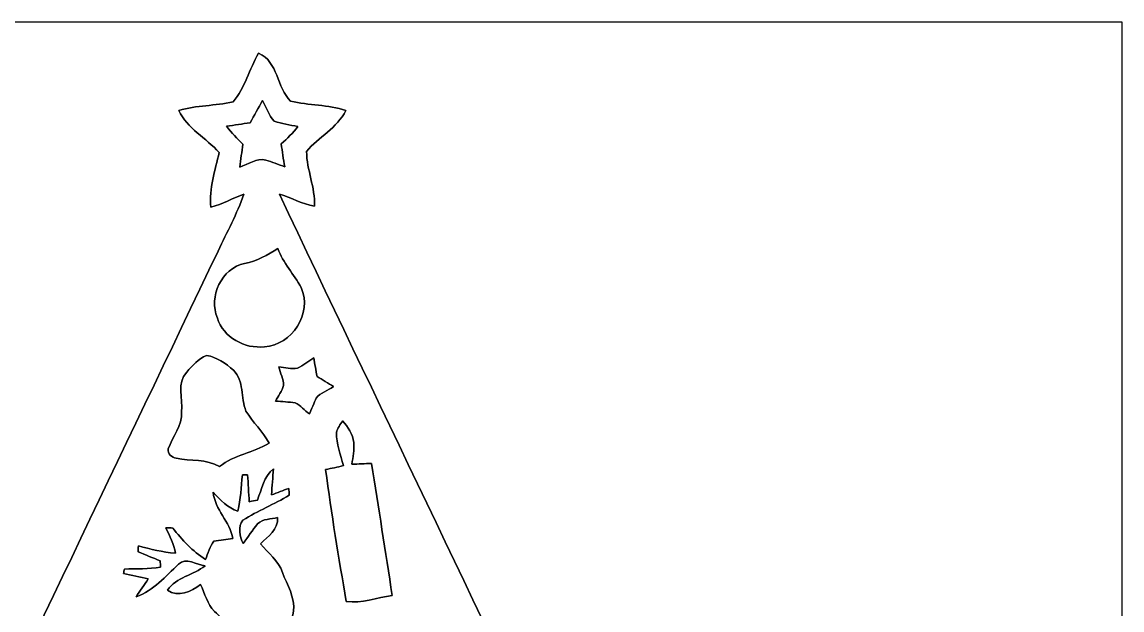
# Model space of a CAD drawing. Header units: centimetres. Extents: x -16.8 to 16.8, y -16.7 to 16.7.
# Drawn here: x -4.33 to 16.77, y 5.39 to 16.67 of the extents above; entities that cross this region are included whole.
import ezdxf

# ---------------------------------------------------------------- set-up
doc = ezdxf.new("R2010")
doc.units = ezdxf.units.CM
doc.header["$MEASUREMENT"] = 0
doc.layers.add('Layer 1', color=7, linetype='Continuous')

msp = doc.modelspace()

# ---------------------------------------------------------------- linework, layer by layer
at = {"layer": 'Layer 1', "color": 7}
for points, knots in [([(-16.77458, 16.66875), (-16.77458, 16.66875), (16.77458, 16.66875), (16.77458, 16.66875), (16.77458, 16.66875), (16.77458, 16.66875), (16.77458, -16.66875), (16.77458, -16.66875), (16.77458, -16.66875), (16.77458, -16.66875), (-16.77458, -16.66875), (-16.77458, -16.66875), (-16.77458, -16.66875), (-16.77458, -16.66875), (-16.77458, 16.66875), (-16.77458, 16.66875), (-16.77458, 16.66875), (-16.77458, 16.66875), (-16.77458, 16.66875), (-16.77458, 16.66875)], [0, 0, 0, 0, 0.16666667, 0.16666667, 0.16666667, 0.16666667, 0.33333333, 0.33333333, 0.33333333, 0.33333333, 0.5, 0.5, 0.5, 0.5, 0.66666667, 0.66666667, 0.66666667, 0.66666667, 1, 1, 1, 1]), ([(0.2099, 16.06797), (0.03069, 15.7674), (-0.04974, 15.40334), (-0.28011, 15.13593), (-0.28011, 15.13593), (-0.62336, 15.05797), (-0.98319, 15.07525), (-1.32186, 14.97048), (-1.32186, 14.97048), (-1.15888, 14.62652), (-0.79834, 14.44025), (-0.54716, 14.16826), (-0.54716, 14.16826), (-0.62548, 13.82254), (-0.74718, 13.47505), (-0.70414, 13.11487), (-0.70414, 13.11487), (-0.48578, 13.1766), (-0.28646, 13.28773), (-0.07408, 13.36569), (-0.07408, 13.36569), (-0.2032, 12.98787), (-0.39758, 12.63615), (-0.56727, 12.27561), (-0.56727, 12.27561), (-4.31236, 4.43936), (-8.05991, -3.39549), (-11.80394, -11.23209), (-11.80394, -11.23209), (-12.02761, -11.72774), (-12.29466, -12.20364), (-12.49151, -12.71129), (-12.49151, -12.71129), (-9.30981, -12.72611), (-6.12775, -12.71376), (-2.94569, -12.71693), (-2.94569, -12.71693), (-2.68711, -12.71834), (-2.42852, -12.72716), (-2.17029, -12.74445), (-2.17029, -12.74445), (-2.15159, -13.82324), (-2.2038, -14.90451), (-2.14842, -15.9826), (-2.14842, -15.9826), (-2.10503, -16.17345), (-1.86831, -16.18686), (-1.71238, -16.17627), (-1.71238, -16.17627), (-0.35948, -16.17063), (0.99378, -16.18439), (2.34632, -16.16992), (2.34632, -16.16992), (2.50578, -16.19744), (2.70722, -16.09937), (2.72697, -15.92792), (2.72697, -15.92792), (2.75661, -14.86182), (2.7118, -13.79467), (2.74532, -12.72893), (2.74532, -12.72893), (6.17784, -12.69083), (9.61143, -12.74939), (13.04396, -12.69929), (13.04396, -12.69929), (12.67777, -11.83076), (12.23292, -10.99679), (11.83852, -10.1406), (11.83852, -10.1406), (9.97902, -6.25898), (8.13506, -2.36961), (6.2671, 1.50813), (6.2671, 1.50813), (4.38644, 5.46382), (2.48497, 9.4107), (0.60819, 13.36816), (0.60819, 13.36816), (0.83714, 13.30043), (1.04458, 13.17237), (1.28305, 13.13462), (1.28305, 13.13462), (1.29646, 13.4934), (1.13312, 13.83101), (1.12924, 14.18484), (1.12924, 14.18484), (1.36066, 14.46248), (1.71274, 14.6371), (1.88489, 14.96801), (1.88489, 14.96801), (1.5434, 15.09148), (1.17193, 15.06291), (0.82338, 15.15181), (0.82338, 15.15181), (0.55633, 15.40757), (0.58702, 15.90922), (0.2099, 16.06797)], [0, 0, 0, 0, 0.04, 0.04, 0.04, 0.04, 0.08, 0.08, 0.08, 0.08, 0.12, 0.12, 0.12, 0.12, 0.16, 0.16, 0.16, 0.16, 0.2, 0.2, 0.2, 0.2, 0.24, 0.24, 0.24, 0.24, 0.28, 0.28, 0.28, 0.28, 0.32, 0.32, 0.32, 0.32, 0.36, 0.36, 0.36, 0.36, 0.4, 0.4, 0.4, 0.4, 0.44, 0.44, 0.44, 0.44, 0.48, 0.48, 0.48, 0.48, 0.52, 0.52, 0.52, 0.52, 0.56, 0.56, 0.56, 0.56, 0.6, 0.6, 0.6, 0.6, 0.64, 0.64, 0.64, 0.64, 0.68, 0.68, 0.68, 0.68, 0.72, 0.72, 0.72, 0.72, 0.76, 0.76, 0.76, 0.76, 0.8, 0.8, 0.8, 0.8, 0.84, 0.84, 0.84, 0.84, 0.88, 0.88, 0.88, 0.88, 0.92, 0.92, 0.92, 0.92, 1, 1, 1, 1]), ([(0.04833, 14.73553), (0.12594, 14.8777), (0.20391, 15.01987), (0.28363, 15.16098), (0.28363, 15.16098), (0.35983, 15.03221), (0.40076, 14.87452), (0.50906, 14.76728), (0.50906, 14.76728), (0.65546, 14.71577), (0.81068, 14.69637), (0.96202, 14.66215), (0.96202, 14.66215), (0.87242, 14.53797), (0.75671, 14.43672), (0.64558, 14.3323), (0.64558, 14.3323), (0.66111, 14.18449), (0.68756, 14.03773), (0.71014, 13.89098), (0.71014, 13.89098), (0.58984, 13.93402), (0.47131, 13.98411), (0.3489, 14.01974), (0.3489, 14.01974), (0.16581, 14.06172), (0.01305, 13.9386), (-0.15099, 13.88498), (-0.15099, 13.88498), (-0.13617, 14.03244), (-0.11007, 14.17814), (-0.09066, 14.32489), (-0.09066, 14.32489), (-0.20108, 14.43355), (-0.31362, 14.54079), (-0.40358, 14.66779), (-0.40358, 14.66779), (-0.25365, 14.69108), (-0.10231, 14.71366), (0.04833, 14.73553)], [0, 0, 0, 0, 0.09090909, 0.09090909, 0.09090909, 0.09090909, 0.18181818, 0.18181818, 0.18181818, 0.18181818, 0.27272727, 0.27272727, 0.27272727, 0.27272727, 0.36363636, 0.36363636, 0.36363636, 0.36363636, 0.45454545, 0.45454545, 0.45454545, 0.45454545, 0.54545455, 0.54545455, 0.54545455, 0.54545455, 0.63636364, 0.63636364, 0.63636364, 0.63636364, 0.72727273, 0.72727273, 0.72727273, 0.72727273, 0.81818182, 0.81818182, 0.81818182, 0.81818182, 1, 1, 1, 1]), ([(-0.05891, 12.03784), (0.17604, 12.07911), (0.38029, 12.20364), (0.58032, 12.32676), (0.58032, 12.32676), (0.67557, 12.0456), (0.889, 11.83252), (1.02623, 11.57534), (1.02623, 11.57534), (1.24848, 11.08181), (0.84843, 10.46727), (0.32067, 10.44011), (0.32067, 10.44011), (-0.05186, 10.39036), (-0.47237, 10.62038), (-0.58138, 10.99009), (-0.58138, 10.99009), (-0.7493, 11.39719), (-0.50624, 11.944), (-0.05891, 12.03784)], [0, 0, 0, 0, 0.16666667, 0.16666667, 0.16666667, 0.16666667, 0.33333333, 0.33333333, 0.33333333, 0.33333333, 0.5, 0.5, 0.5, 0.5, 0.66666667, 0.66666667, 0.66666667, 0.66666667, 1, 1, 1, 1]), ([(-1.16946, 9.95398), (-1.05869, 10.07533), (-0.94474, 10.21115), (-0.78811, 10.27359), (-0.78811, 10.27359), (-0.59267, 10.24396), (-0.42263, 10.1152), (-0.27517, 9.99102), (-0.27517, 9.99102), (-0.06597, 9.78711), (-0.13511, 9.45621), (-0.03316, 9.20503), (-0.03316, 9.20503), (0.10019, 8.98984), (0.28751, 8.81168), (0.40922, 8.58837), (0.40922, 8.58837), (0.10866, 8.40317), (-0.25929, 8.36718), (-0.5394, 8.14105), (-0.5394, 8.14105), (-0.79022, 8.29204), (-1.09538, 8.24195), (-1.37054, 8.2998), (-1.37054, 8.2998), (-1.45062, 8.31815), (-1.54517, 8.38588), (-1.52435, 8.47796), (-1.52435, 8.47796), (-1.44498, 8.71749), (-1.24707, 8.9221), (-1.26753, 9.19092), (-1.26753, 9.19092), (-1.24672, 9.44704), (-1.36631, 9.74161), (-1.16946, 9.95398)], [0, 0, 0, 0, 0.1, 0.1, 0.1, 0.1, 0.2, 0.2, 0.2, 0.2, 0.3, 0.3, 0.3, 0.3, 0.4, 0.4, 0.4, 0.4, 0.5, 0.5, 0.5, 0.5, 0.6, 0.6, 0.6, 0.6, 0.7, 0.7, 0.7, 0.7, 0.8, 0.8, 0.8, 0.8, 1, 1, 1, 1]), ([(0.95426, 10.0263), (1.06609, 10.08098), (1.16452, 10.16), (1.26965, 10.22632), (1.26965, 10.22632), (1.28764, 10.10744), (1.31057, 9.98784), (1.33068, 9.86896), (1.33068, 9.86896), (1.43616, 9.80511), (1.54305, 9.74196), (1.64677, 9.67387), (1.64677, 9.67387), (1.5367, 9.60049), (1.40053, 9.55604), (1.31269, 9.45339), (1.31269, 9.45339), (1.28058, 9.37719), (1.21603, 9.22479), (1.18392, 9.14894), (1.18392, 9.14894), (1.09396, 9.2202), (1.01494, 9.30875), (0.91369, 9.36343), (0.91369, 9.36343), (0.78775, 9.38107), (0.66181, 9.38601), (0.53587, 9.39659), (0.53587, 9.39659), (0.58737, 9.49572), (0.65581, 9.58744), (0.69039, 9.69433), (0.69039, 9.69433), (0.6858, 9.81886), (0.62512, 9.93528), (0.59619, 10.05522), (0.59619, 10.05522), (0.71508, 10.04535), (0.83503, 10.00619), (0.95426, 10.0263)], [0, 0, 0, 0, 0.09090909, 0.09090909, 0.09090909, 0.09090909, 0.18181818, 0.18181818, 0.18181818, 0.18181818, 0.27272727, 0.27272727, 0.27272727, 0.27272727, 0.36363636, 0.36363636, 0.36363636, 0.36363636, 0.45454545, 0.45454545, 0.45454545, 0.45454545, 0.54545455, 0.54545455, 0.54545455, 0.54545455, 0.63636364, 0.63636364, 0.63636364, 0.63636364, 0.72727273, 0.72727273, 0.72727273, 0.72727273, 0.81818182, 0.81818182, 0.81818182, 0.81818182, 1, 1, 1, 1]), ([(1.70251, 8.7951), (1.72367, 8.87765), (1.77941, 8.94609), (1.82174, 9.01876), (1.82174, 9.01876), (1.92158, 8.89776), (2.01718, 8.76159), (2.03518, 8.60143), (2.03518, 8.60143), (2.04505, 8.46208), (2.02036, 8.32379), (1.99743, 8.18691), (1.99743, 8.18691), (2.12408, 8.18832), (2.25037, 8.19538), (2.37737, 8.19997), (2.37737, 8.19997), (2.51001, 7.35471), (2.64336, 6.50946), (2.77389, 5.66385), (2.77389, 5.66385), (2.48214, 5.63421), (2.18581, 5.50298), (1.89195, 5.55413), (1.89195, 5.55413), (1.74519, 6.39374), (1.6069, 7.23688), (1.49613, 8.08284), (1.49613, 8.08284), (1.60972, 8.10719), (1.72332, 8.12729), (1.83586, 8.15869), (1.83586, 8.15869), (1.78682, 8.36895), (1.69721, 8.57567), (1.70251, 8.7951)], [0, 0, 0, 0, 0.1, 0.1, 0.1, 0.1, 0.2, 0.2, 0.2, 0.2, 0.3, 0.3, 0.3, 0.3, 0.4, 0.4, 0.4, 0.4, 0.5, 0.5, 0.5, 0.5, 0.6, 0.6, 0.6, 0.6, 0.7, 0.7, 0.7, 0.7, 0.8, 0.8, 0.8, 0.8, 1, 1, 1, 1]), ([(0.18556, 7.49723), (0.27411, 7.70149), (0.30409, 7.95408), (0.49283, 8.09731), (0.49283, 8.09731), (0.48577, 7.93115), (0.46708, 7.76605), (0.45826, 7.59954), (0.45826, 7.59954), (0.56974, 7.63623), (0.67839, 7.68209), (0.78881, 7.7216), (0.78881, 7.7216), (0.79128, 7.6895), (0.79587, 7.62529), (0.79834, 7.59319), (0.79834, 7.59319), (0.50941, 7.41786), (0.19332, 7.29086), (-0.09243, 7.11094), (-0.09243, 7.11094), (-0.19332, 6.98606), (-0.15028, 6.79944), (-0.08714, 6.66291), (-0.08714, 6.66291), (0.0067, 6.78886), (0.09102, 6.92185), (0.19156, 7.0425), (0.19156, 7.0425), (0.2921, 7.14128), (0.44521, 7.13034), (0.57468, 7.16245), (0.57468, 7.16245), (0.58702, 6.92644), (0.39476, 6.80014), (0.24624, 6.6608), (0.24624, 6.6608), (0.38982, 6.48053), (0.5909, 6.33412), (0.6671, 6.10764), (0.6671, 6.10764), (0.75424, 5.86705), (0.91193, 5.63421), (0.8823, 5.36646), (0.8823, 5.36646), (0.82056, 4.98969), (0.40428, 4.73146), (0.03845, 4.83411), (0.03845, 4.83411), (-0.23954, 4.93007), (-0.42228, 5.17454), (-0.63606, 5.36152), (-0.63606, 5.36152), (-0.77823, 5.50228), (-0.81774, 5.70583), (-0.90558, 5.87904), (-0.90558, 5.87904), (-1.08691, 5.74463), (-1.33385, 5.61904), (-1.54058, 5.7718), (-1.54058, 5.7718), (-1.3649, 6.01945), (-1.04069, 6.05578), (-0.81456, 6.23888), (-0.81456, 6.23888), (-0.97437, 6.24417), (-1.1878, 6.41526), (-1.3275, 6.26745), (-1.3275, 6.26745), (-1.5748, 6.03003), (-1.80658, 5.76263), (-2.13995, 5.64374), (-2.13995, 5.64374), (-2.06516, 5.7591), (-1.98438, 5.87022), (-1.90712, 5.98417), (-1.90712, 5.98417), (-2.06446, 6.02544), (-2.22497, 6.0519), (-2.38337, 6.08789), (-2.38337, 6.08789), (-2.37843, 6.10976), (-2.3689, 6.1535), (-2.36396, 6.17502), (-2.36396, 6.17502), (-2.13395, 6.18314), (-1.90112, 6.17255), (-1.67287, 6.20959), (-1.67287, 6.20959), (-1.67428, 6.24029), (-1.67675, 6.30132), (-1.67781, 6.33201), (-1.67781, 6.33201), (-1.81963, 6.38739), (-1.96003, 6.44631), (-2.10009, 6.50522), (-2.10009, 6.50522), (-2.09938, 6.5338), (-2.09797, 6.59095), (-2.09762, 6.61987), (-2.09762, 6.61987), (-1.86549, 6.55144), (-1.62842, 6.50522), (-1.38783, 6.47665), (-1.38783, 6.47665), (-1.41499, 6.65233), (-1.49648, 6.80932), (-1.57092, 6.96771), (-1.57092, 6.96771), (-1.52647, 6.9656), (-1.48202, 6.96348), (-1.43757, 6.96101), (-1.43757, 6.96101), (-1.2573, 6.73241), (-1.05728, 6.51722), (-0.81139, 6.35741), (-0.81139, 6.35741), (-0.76059, 6.47629), (-0.72884, 6.60753), (-0.64876, 6.71124), (-0.64876, 6.71124), (-0.5274, 6.73135), (-0.40464, 6.74264), (-0.28293, 6.75852), (-0.28293, 6.75852), (-0.34078, 7.08554), (-0.62971, 7.31132), (-0.66252, 7.64646), (-0.66252, 7.64646), (-0.52211, 7.50394), (-0.38735, 7.34131), (-0.18591, 7.28592), (-0.18591, 7.28592), (-0.13794, 7.51381), (-0.12488, 7.74771), (-0.10019, 7.97877), (-0.10019, 7.97877), (-0.06738, 7.97877), (-0.03422, 7.97877), (-0.00071, 7.97877), (-0.00071, 7.97877), (0.00952, 7.80838), (0.01905, 7.63729), (0.03175, 7.46689), (0.03175, 7.46689), (0.0829, 7.47677), (0.13441, 7.487), (0.18556, 7.49723)], [0, 0, 0, 0, 0.02631579, 0.02631579, 0.02631579, 0.02631579, 0.05263158, 0.05263158, 0.05263158, 0.05263158, 0.07894737, 0.07894737, 0.07894737, 0.07894737, 0.10526316, 0.10526316, 0.10526316, 0.10526316, 0.13157895, 0.13157895, 0.13157895, 0.13157895, 0.15789474, 0.15789474, 0.15789474, 0.15789474, 0.18421053, 0.18421053, 0.18421053, 0.18421053, 0.21052632, 0.21052632, 0.21052632, 0.21052632, 0.23684211, 0.23684211, 0.23684211, 0.23684211, 0.26315789, 0.26315789, 0.26315789, 0.26315789, 0.28947368, 0.28947368, 0.28947368, 0.28947368, 0.31578947, 0.31578947, 0.31578947, 0.31578947, 0.34210526, 0.34210526, 0.34210526, 0.34210526, 0.36842105, 0.36842105, 0.36842105, 0.36842105, 0.39473684, 0.39473684, 0.39473684, 0.39473684, 0.42105263, 0.42105263, 0.42105263, 0.42105263, 0.44736842, 0.44736842, 0.44736842, 0.44736842, 0.47368421, 0.47368421, 0.47368421, 0.47368421, 0.5, 0.5, 0.5, 0.5, 0.52631579, 0.52631579, 0.52631579, 0.52631579, 0.55263158, 0.55263158, 0.55263158, 0.55263158, 0.57894737, 0.57894737, 0.57894737, 0.57894737, 0.60526316, 0.60526316, 0.60526316, 0.60526316, 0.63157895, 0.63157895, 0.63157895, 0.63157895, 0.65789474, 0.65789474, 0.65789474, 0.65789474, 0.68421053, 0.68421053, 0.68421053, 0.68421053, 0.71052632, 0.71052632, 0.71052632, 0.71052632, 0.73684211, 0.73684211, 0.73684211, 0.73684211, 0.76315789, 0.76315789, 0.76315789, 0.76315789, 0.78947368, 0.78947368, 0.78947368, 0.78947368, 0.81578947, 0.81578947, 0.81578947, 0.81578947, 0.84210526, 0.84210526, 0.84210526, 0.84210526, 0.86842105, 0.86842105, 0.86842105, 0.86842105, 0.89473684, 0.89473684, 0.89473684, 0.89473684, 0.92105263, 0.92105263, 0.92105263, 0.92105263, 0.94736842, 0.94736842, 0.94736842, 0.94736842, 1, 1, 1, 1])]:
    msp.add_open_spline(points, degree=3, knots=knots, dxfattribs=at)
at = {"layer": 'Layer 1', "color": 251}
for points, knots in [([(0.2099, 16.06797), (0.58702, 15.90922), (0.55633, 15.40757), (0.82338, 15.15181), (0.82338, 15.15181), (1.17193, 15.06291), (1.5434, 15.09148), (1.88489, 14.96801), (1.88489, 14.96801), (1.71274, 14.6371), (1.36066, 14.46248), (1.12924, 14.18484), (1.12924, 14.18484), (1.13312, 13.83101), (1.29646, 13.4934), (1.28305, 13.13462), (1.28305, 13.13462), (1.04458, 13.17237), (0.83714, 13.30043), (0.60819, 13.36816), (0.60819, 13.36816), (2.48497, 9.4107), (4.38644, 5.46382), (6.2671, 1.50813), (6.2671, 1.50813), (8.13506, -2.36961), (9.97902, -6.25898), (11.83852, -10.1406), (11.83852, -10.1406), (12.23292, -10.99679), (12.67777, -11.83076), (13.04396, -12.69929), (13.04396, -12.69929), (9.61143, -12.74939), (6.17784, -12.69083), (2.74532, -12.72893), (2.74532, -12.72893), (2.7118, -13.79467), (2.75661, -14.86182), (2.72697, -15.92792), (2.72697, -15.92792), (2.70722, -16.09937), (2.50578, -16.19744), (2.34632, -16.16992), (2.34632, -16.16992), (0.99378, -16.18439), (-0.35948, -16.17063), (-1.71238, -16.17627), (-1.71238, -16.17627), (-1.86831, -16.18686), (-2.10503, -16.17345), (-2.14842, -15.9826), (-2.14842, -15.9826), (-2.2038, -14.90451), (-2.15159, -13.82324), (-2.17029, -12.74445), (-2.17029, -12.74445), (-2.42852, -12.72716), (-2.68711, -12.71834), (-2.94569, -12.71693), (-2.94569, -12.71693), (-6.12775, -12.71376), (-9.30981, -12.72611), (-12.49151, -12.71129), (-12.49151, -12.71129), (-12.29466, -12.20364), (-12.02761, -11.72774), (-11.80394, -11.23209), (-11.80394, -11.23209), (-8.05991, -3.39549), (-4.31236, 4.43936), (-0.56727, 12.27561), (-0.56727, 12.27561), (-0.39758, 12.63615), (-0.2032, 12.98787), (-0.07408, 13.36569), (-0.07408, 13.36569), (-0.28646, 13.28773), (-0.48578, 13.1766), (-0.70414, 13.11487), (-0.70414, 13.11487), (-0.74718, 13.47505), (-0.62548, 13.82254), (-0.54716, 14.16826), (-0.54716, 14.16826), (-0.79834, 14.44025), (-1.15888, 14.62652), (-1.32186, 14.97048), (-1.32186, 14.97048), (-0.98319, 15.07525), (-0.62336, 15.05797), (-0.28011, 15.13593), (-0.28011, 15.13593), (-0.04974, 15.40334), (0.03069, 15.7674), (0.2099, 16.06797), (0.2099, 16.06797), (0.2099, 16.06797), (0.2099, 16.06797), (0.2099, 16.06797)], [0, 0, 0, 0, 0.03846154, 0.03846154, 0.03846154, 0.03846154, 0.07692308, 0.07692308, 0.07692308, 0.07692308, 0.11538462, 0.11538462, 0.11538462, 0.11538462, 0.15384615, 0.15384615, 0.15384615, 0.15384615, 0.19230769, 0.19230769, 0.19230769, 0.19230769, 0.23076923, 0.23076923, 0.23076923, 0.23076923, 0.26923077, 0.26923077, 0.26923077, 0.26923077, 0.30769231, 0.30769231, 0.30769231, 0.30769231, 0.34615385, 0.34615385, 0.34615385, 0.34615385, 0.38461538, 0.38461538, 0.38461538, 0.38461538, 0.42307692, 0.42307692, 0.42307692, 0.42307692, 0.46153846, 0.46153846, 0.46153846, 0.46153846, 0.5, 0.5, 0.5, 0.5, 0.53846154, 0.53846154, 0.53846154, 0.53846154, 0.57692308, 0.57692308, 0.57692308, 0.57692308, 0.61538462, 0.61538462, 0.61538462, 0.61538462, 0.65384615, 0.65384615, 0.65384615, 0.65384615, 0.69230769, 0.69230769, 0.69230769, 0.69230769, 0.73076923, 0.73076923, 0.73076923, 0.73076923, 0.76923077, 0.76923077, 0.76923077, 0.76923077, 0.80769231, 0.80769231, 0.80769231, 0.80769231, 0.84615385, 0.84615385, 0.84615385, 0.84615385, 0.88461538, 0.88461538, 0.88461538, 0.88461538, 0.92307692, 0.92307692, 0.92307692, 0.92307692, 1, 1, 1, 1]), ([(0.04833, 14.73553), (-0.10231, 14.71366), (-0.25365, 14.69108), (-0.40358, 14.66779), (-0.40358, 14.66779), (-0.31362, 14.54079), (-0.20108, 14.43355), (-0.09066, 14.32489), (-0.09066, 14.32489), (-0.11007, 14.17814), (-0.13617, 14.03244), (-0.15099, 13.88498), (-0.15099, 13.88498), (0.01305, 13.9386), (0.16581, 14.06172), (0.3489, 14.01974), (0.3489, 14.01974), (0.47131, 13.98411), (0.58984, 13.93402), (0.71014, 13.89098), (0.71014, 13.89098), (0.68756, 14.03773), (0.66111, 14.18449), (0.64558, 14.3323), (0.64558, 14.3323), (0.75671, 14.43672), (0.87242, 14.53797), (0.96202, 14.66215), (0.96202, 14.66215), (0.81068, 14.69637), (0.65546, 14.71577), (0.50906, 14.76728), (0.50906, 14.76728), (0.40076, 14.87452), (0.35983, 15.03221), (0.28363, 15.16098), (0.28363, 15.16098), (0.20391, 15.01987), (0.12594, 14.8777), (0.04833, 14.73553), (0.04833, 14.73553), (0.04833, 14.73553), (0.04833, 14.73553), (0.04833, 14.73553)], [0, 0, 0, 0, 0.08333333, 0.08333333, 0.08333333, 0.08333333, 0.16666667, 0.16666667, 0.16666667, 0.16666667, 0.25, 0.25, 0.25, 0.25, 0.33333333, 0.33333333, 0.33333333, 0.33333333, 0.41666667, 0.41666667, 0.41666667, 0.41666667, 0.5, 0.5, 0.5, 0.5, 0.58333333, 0.58333333, 0.58333333, 0.58333333, 0.66666667, 0.66666667, 0.66666667, 0.66666667, 0.75, 0.75, 0.75, 0.75, 0.83333333, 0.83333333, 0.83333333, 0.83333333, 1, 1, 1, 1]), ([(-0.05891, 12.03784), (-0.50624, 11.944), (-0.7493, 11.39719), (-0.58138, 10.99009), (-0.58138, 10.99009), (-0.47237, 10.62038), (-0.05186, 10.39036), (0.32067, 10.44011), (0.32067, 10.44011), (0.84843, 10.46727), (1.24848, 11.08181), (1.02623, 11.57534), (1.02623, 11.57534), (0.889, 11.83252), (0.67557, 12.0456), (0.58032, 12.32676), (0.58032, 12.32676), (0.38029, 12.20364), (0.17604, 12.07911), (-0.05891, 12.03784), (-0.05891, 12.03784), (-0.05891, 12.03784), (-0.05891, 12.03784), (-0.05891, 12.03784)], [0, 0, 0, 0, 0.14285714, 0.14285714, 0.14285714, 0.14285714, 0.28571429, 0.28571429, 0.28571429, 0.28571429, 0.42857143, 0.42857143, 0.42857143, 0.42857143, 0.57142857, 0.57142857, 0.57142857, 0.57142857, 0.71428571, 0.71428571, 0.71428571, 0.71428571, 1, 1, 1, 1]), ([(-1.16946, 9.95398), (-1.36631, 9.74161), (-1.24672, 9.44704), (-1.26753, 9.19092), (-1.26753, 9.19092), (-1.24707, 8.9221), (-1.44498, 8.71749), (-1.52435, 8.47796), (-1.52435, 8.47796), (-1.54517, 8.38588), (-1.45062, 8.31815), (-1.37054, 8.2998), (-1.37054, 8.2998), (-1.09538, 8.24195), (-0.79022, 8.29204), (-0.5394, 8.14105), (-0.5394, 8.14105), (-0.25929, 8.36718), (0.10866, 8.40317), (0.40922, 8.58837), (0.40922, 8.58837), (0.28751, 8.81168), (0.10019, 8.98984), (-0.03316, 9.20503), (-0.03316, 9.20503), (-0.13511, 9.45621), (-0.06597, 9.78711), (-0.27517, 9.99102), (-0.27517, 9.99102), (-0.42263, 10.1152), (-0.59267, 10.24396), (-0.78811, 10.27359), (-0.78811, 10.27359), (-0.94474, 10.21115), (-1.05869, 10.07533), (-1.16946, 9.95398), (-1.16946, 9.95398), (-1.16946, 9.95398), (-1.16946, 9.95398), (-1.16946, 9.95398)], [0, 0, 0, 0, 0.09090909, 0.09090909, 0.09090909, 0.09090909, 0.18181818, 0.18181818, 0.18181818, 0.18181818, 0.27272727, 0.27272727, 0.27272727, 0.27272727, 0.36363636, 0.36363636, 0.36363636, 0.36363636, 0.45454545, 0.45454545, 0.45454545, 0.45454545, 0.54545455, 0.54545455, 0.54545455, 0.54545455, 0.63636364, 0.63636364, 0.63636364, 0.63636364, 0.72727273, 0.72727273, 0.72727273, 0.72727273, 0.81818182, 0.81818182, 0.81818182, 0.81818182, 1, 1, 1, 1]), ([(0.95426, 10.0263), (0.83503, 10.00619), (0.71508, 10.04535), (0.59619, 10.05522), (0.59619, 10.05522), (0.62512, 9.93528), (0.6858, 9.81886), (0.69039, 9.69433), (0.69039, 9.69433), (0.65581, 9.58744), (0.58737, 9.49572), (0.53587, 9.39659), (0.53587, 9.39659), (0.66181, 9.38601), (0.78775, 9.38107), (0.91369, 9.36343), (0.91369, 9.36343), (1.01494, 9.30875), (1.09396, 9.2202), (1.18392, 9.14894), (1.18392, 9.14894), (1.21603, 9.22479), (1.28058, 9.37719), (1.31269, 9.45339), (1.31269, 9.45339), (1.40053, 9.55604), (1.5367, 9.60049), (1.64677, 9.67387), (1.64677, 9.67387), (1.54305, 9.74196), (1.43616, 9.80511), (1.33068, 9.86896), (1.33068, 9.86896), (1.31057, 9.98784), (1.28764, 10.10744), (1.26965, 10.22632), (1.26965, 10.22632), (1.16452, 10.16), (1.06609, 10.08098), (0.95426, 10.0263), (0.95426, 10.0263), (0.95426, 10.0263), (0.95426, 10.0263), (0.95426, 10.0263)], [0, 0, 0, 0, 0.08333333, 0.08333333, 0.08333333, 0.08333333, 0.16666667, 0.16666667, 0.16666667, 0.16666667, 0.25, 0.25, 0.25, 0.25, 0.33333333, 0.33333333, 0.33333333, 0.33333333, 0.41666667, 0.41666667, 0.41666667, 0.41666667, 0.5, 0.5, 0.5, 0.5, 0.58333333, 0.58333333, 0.58333333, 0.58333333, 0.66666667, 0.66666667, 0.66666667, 0.66666667, 0.75, 0.75, 0.75, 0.75, 0.83333333, 0.83333333, 0.83333333, 0.83333333, 1, 1, 1, 1]), ([(1.70251, 8.7951), (1.69721, 8.57567), (1.78682, 8.36895), (1.83586, 8.15869), (1.83586, 8.15869), (1.72332, 8.12729), (1.60972, 8.10719), (1.49613, 8.08284), (1.49613, 8.08284), (1.6069, 7.23688), (1.74519, 6.39374), (1.89195, 5.55413), (1.89195, 5.55413), (2.18581, 5.50298), (2.48214, 5.63421), (2.77389, 5.66385), (2.77389, 5.66385), (2.64336, 6.50946), (2.51001, 7.35471), (2.37737, 8.19997), (2.37737, 8.19997), (2.25037, 8.19538), (2.12408, 8.18832), (1.99743, 8.18691), (1.99743, 8.18691), (2.02036, 8.32379), (2.04505, 8.46208), (2.03518, 8.60143), (2.03518, 8.60143), (2.01718, 8.76159), (1.92158, 8.89776), (1.82174, 9.01876), (1.82174, 9.01876), (1.77941, 8.94609), (1.72367, 8.87765), (1.70251, 8.7951), (1.70251, 8.7951), (1.70251, 8.7951), (1.70251, 8.7951), (1.70251, 8.7951)], [0, 0, 0, 0, 0.09090909, 0.09090909, 0.09090909, 0.09090909, 0.18181818, 0.18181818, 0.18181818, 0.18181818, 0.27272727, 0.27272727, 0.27272727, 0.27272727, 0.36363636, 0.36363636, 0.36363636, 0.36363636, 0.45454545, 0.45454545, 0.45454545, 0.45454545, 0.54545455, 0.54545455, 0.54545455, 0.54545455, 0.63636364, 0.63636364, 0.63636364, 0.63636364, 0.72727273, 0.72727273, 0.72727273, 0.72727273, 0.81818182, 0.81818182, 0.81818182, 0.81818182, 1, 1, 1, 1]), ([(0.18556, 7.49723), (0.13441, 7.487), (0.0829, 7.47677), (0.03175, 7.46689), (0.03175, 7.46689), (0.01905, 7.63729), (0.00952, 7.80838), (-0.00071, 7.97877), (-0.00071, 7.97877), (-0.03422, 7.97877), (-0.06738, 7.97877), (-0.10019, 7.97877), (-0.10019, 7.97877), (-0.12488, 7.74771), (-0.13794, 7.51381), (-0.18591, 7.28592), (-0.18591, 7.28592), (-0.38735, 7.34131), (-0.52211, 7.50394), (-0.66252, 7.64646), (-0.66252, 7.64646), (-0.62971, 7.31132), (-0.34078, 7.08554), (-0.28293, 6.75852), (-0.28293, 6.75852), (-0.40464, 6.74264), (-0.5274, 6.73135), (-0.64876, 6.71124), (-0.64876, 6.71124), (-0.72884, 6.60753), (-0.76059, 6.47629), (-0.81139, 6.35741), (-0.81139, 6.35741), (-1.05728, 6.51722), (-1.2573, 6.73241), (-1.43757, 6.96101), (-1.43757, 6.96101), (-1.48202, 6.96348), (-1.52647, 6.9656), (-1.57092, 6.96771), (-1.57092, 6.96771), (-1.49648, 6.80932), (-1.41499, 6.65233), (-1.38783, 6.47665), (-1.38783, 6.47665), (-1.62842, 6.50522), (-1.86549, 6.55144), (-2.09762, 6.61987), (-2.09762, 6.61987), (-2.09797, 6.59095), (-2.09938, 6.5338), (-2.10009, 6.50522), (-2.10009, 6.50522), (-1.96003, 6.44631), (-1.81963, 6.38739), (-1.67781, 6.33201), (-1.67781, 6.33201), (-1.67675, 6.30132), (-1.67428, 6.24029), (-1.67287, 6.20959), (-1.67287, 6.20959), (-1.90112, 6.17255), (-2.13395, 6.18314), (-2.36396, 6.17502), (-2.36396, 6.17502), (-2.3689, 6.1535), (-2.37843, 6.10976), (-2.38337, 6.08789), (-2.38337, 6.08789), (-2.22497, 6.0519), (-2.06446, 6.02544), (-1.90712, 5.98417), (-1.90712, 5.98417), (-1.98438, 5.87022), (-2.06516, 5.7591), (-2.13995, 5.64374), (-2.13995, 5.64374), (-1.80658, 5.76263), (-1.5748, 6.03003), (-1.3275, 6.26745), (-1.3275, 6.26745), (-1.1878, 6.41526), (-0.97437, 6.24417), (-0.81456, 6.23888), (-0.81456, 6.23888), (-1.04069, 6.05578), (-1.3649, 6.01945), (-1.54058, 5.7718), (-1.54058, 5.7718), (-1.33385, 5.61904), (-1.08691, 5.74463), (-0.90558, 5.87904), (-0.90558, 5.87904), (-0.81774, 5.70583), (-0.77823, 5.50228), (-0.63606, 5.36152), (-0.63606, 5.36152), (-0.42228, 5.17454), (-0.23954, 4.93007), (0.03845, 4.83411), (0.03845, 4.83411), (0.40428, 4.73146), (0.82056, 4.98969), (0.8823, 5.36646), (0.8823, 5.36646), (0.91193, 5.63421), (0.75424, 5.86705), (0.6671, 6.10764), (0.6671, 6.10764), (0.5909, 6.33412), (0.38982, 6.48053), (0.24624, 6.6608), (0.24624, 6.6608), (0.39476, 6.80014), (0.58702, 6.92644), (0.57468, 7.16245), (0.57468, 7.16245), (0.44521, 7.13034), (0.2921, 7.14128), (0.19156, 7.0425), (0.19156, 7.0425), (0.09102, 6.92185), (0.0067, 6.78886), (-0.08714, 6.66291), (-0.08714, 6.66291), (-0.15028, 6.79944), (-0.19332, 6.98606), (-0.09243, 7.11094), (-0.09243, 7.11094), (0.19332, 7.29086), (0.50941, 7.41786), (0.79834, 7.59319), (0.79834, 7.59319), (0.79587, 7.62529), (0.79128, 7.6895), (0.78881, 7.7216), (0.78881, 7.7216), (0.67839, 7.68209), (0.56974, 7.63623), (0.45826, 7.59954), (0.45826, 7.59954), (0.46708, 7.76605), (0.48577, 7.93115), (0.49283, 8.09731), (0.49283, 8.09731), (0.30409, 7.95408), (0.27411, 7.70149), (0.18556, 7.49723), (0.18556, 7.49723), (0.18556, 7.49723), (0.18556, 7.49723), (0.18556, 7.49723)], [0, 0, 0, 0, 0.02564103, 0.02564103, 0.02564103, 0.02564103, 0.05128205, 0.05128205, 0.05128205, 0.05128205, 0.07692308, 0.07692308, 0.07692308, 0.07692308, 0.1025641, 0.1025641, 0.1025641, 0.1025641, 0.12820513, 0.12820513, 0.12820513, 0.12820513, 0.15384615, 0.15384615, 0.15384615, 0.15384615, 0.17948718, 0.17948718, 0.17948718, 0.17948718, 0.20512821, 0.20512821, 0.20512821, 0.20512821, 0.23076923, 0.23076923, 0.23076923, 0.23076923, 0.25641026, 0.25641026, 0.25641026, 0.25641026, 0.28205128, 0.28205128, 0.28205128, 0.28205128, 0.30769231, 0.30769231, 0.30769231, 0.30769231, 0.33333333, 0.33333333, 0.33333333, 0.33333333, 0.35897436, 0.35897436, 0.35897436, 0.35897436, 0.38461538, 0.38461538, 0.38461538, 0.38461538, 0.41025641, 0.41025641, 0.41025641, 0.41025641, 0.43589744, 0.43589744, 0.43589744, 0.43589744, 0.46153846, 0.46153846, 0.46153846, 0.46153846, 0.48717949, 0.48717949, 0.48717949, 0.48717949, 0.51282051, 0.51282051, 0.51282051, 0.51282051, 0.53846154, 0.53846154, 0.53846154, 0.53846154, 0.56410256, 0.56410256, 0.56410256, 0.56410256, 0.58974359, 0.58974359, 0.58974359, 0.58974359, 0.61538462, 0.61538462, 0.61538462, 0.61538462, 0.64102564, 0.64102564, 0.64102564, 0.64102564, 0.66666667, 0.66666667, 0.66666667, 0.66666667, 0.69230769, 0.69230769, 0.69230769, 0.69230769, 0.71794872, 0.71794872, 0.71794872, 0.71794872, 0.74358974, 0.74358974, 0.74358974, 0.74358974, 0.76923077, 0.76923077, 0.76923077, 0.76923077, 0.79487179, 0.79487179, 0.79487179, 0.79487179, 0.82051282, 0.82051282, 0.82051282, 0.82051282, 0.84615385, 0.84615385, 0.84615385, 0.84615385, 0.87179487, 0.87179487, 0.87179487, 0.87179487, 0.8974359, 0.8974359, 0.8974359, 0.8974359, 0.92307692, 0.92307692, 0.92307692, 0.92307692, 0.94871795, 0.94871795, 0.94871795, 0.94871795, 1, 1, 1, 1])]:
    msp.add_open_spline(points, degree=3, knots=knots, dxfattribs=at)

doc.saveas('drawing.dxf')
